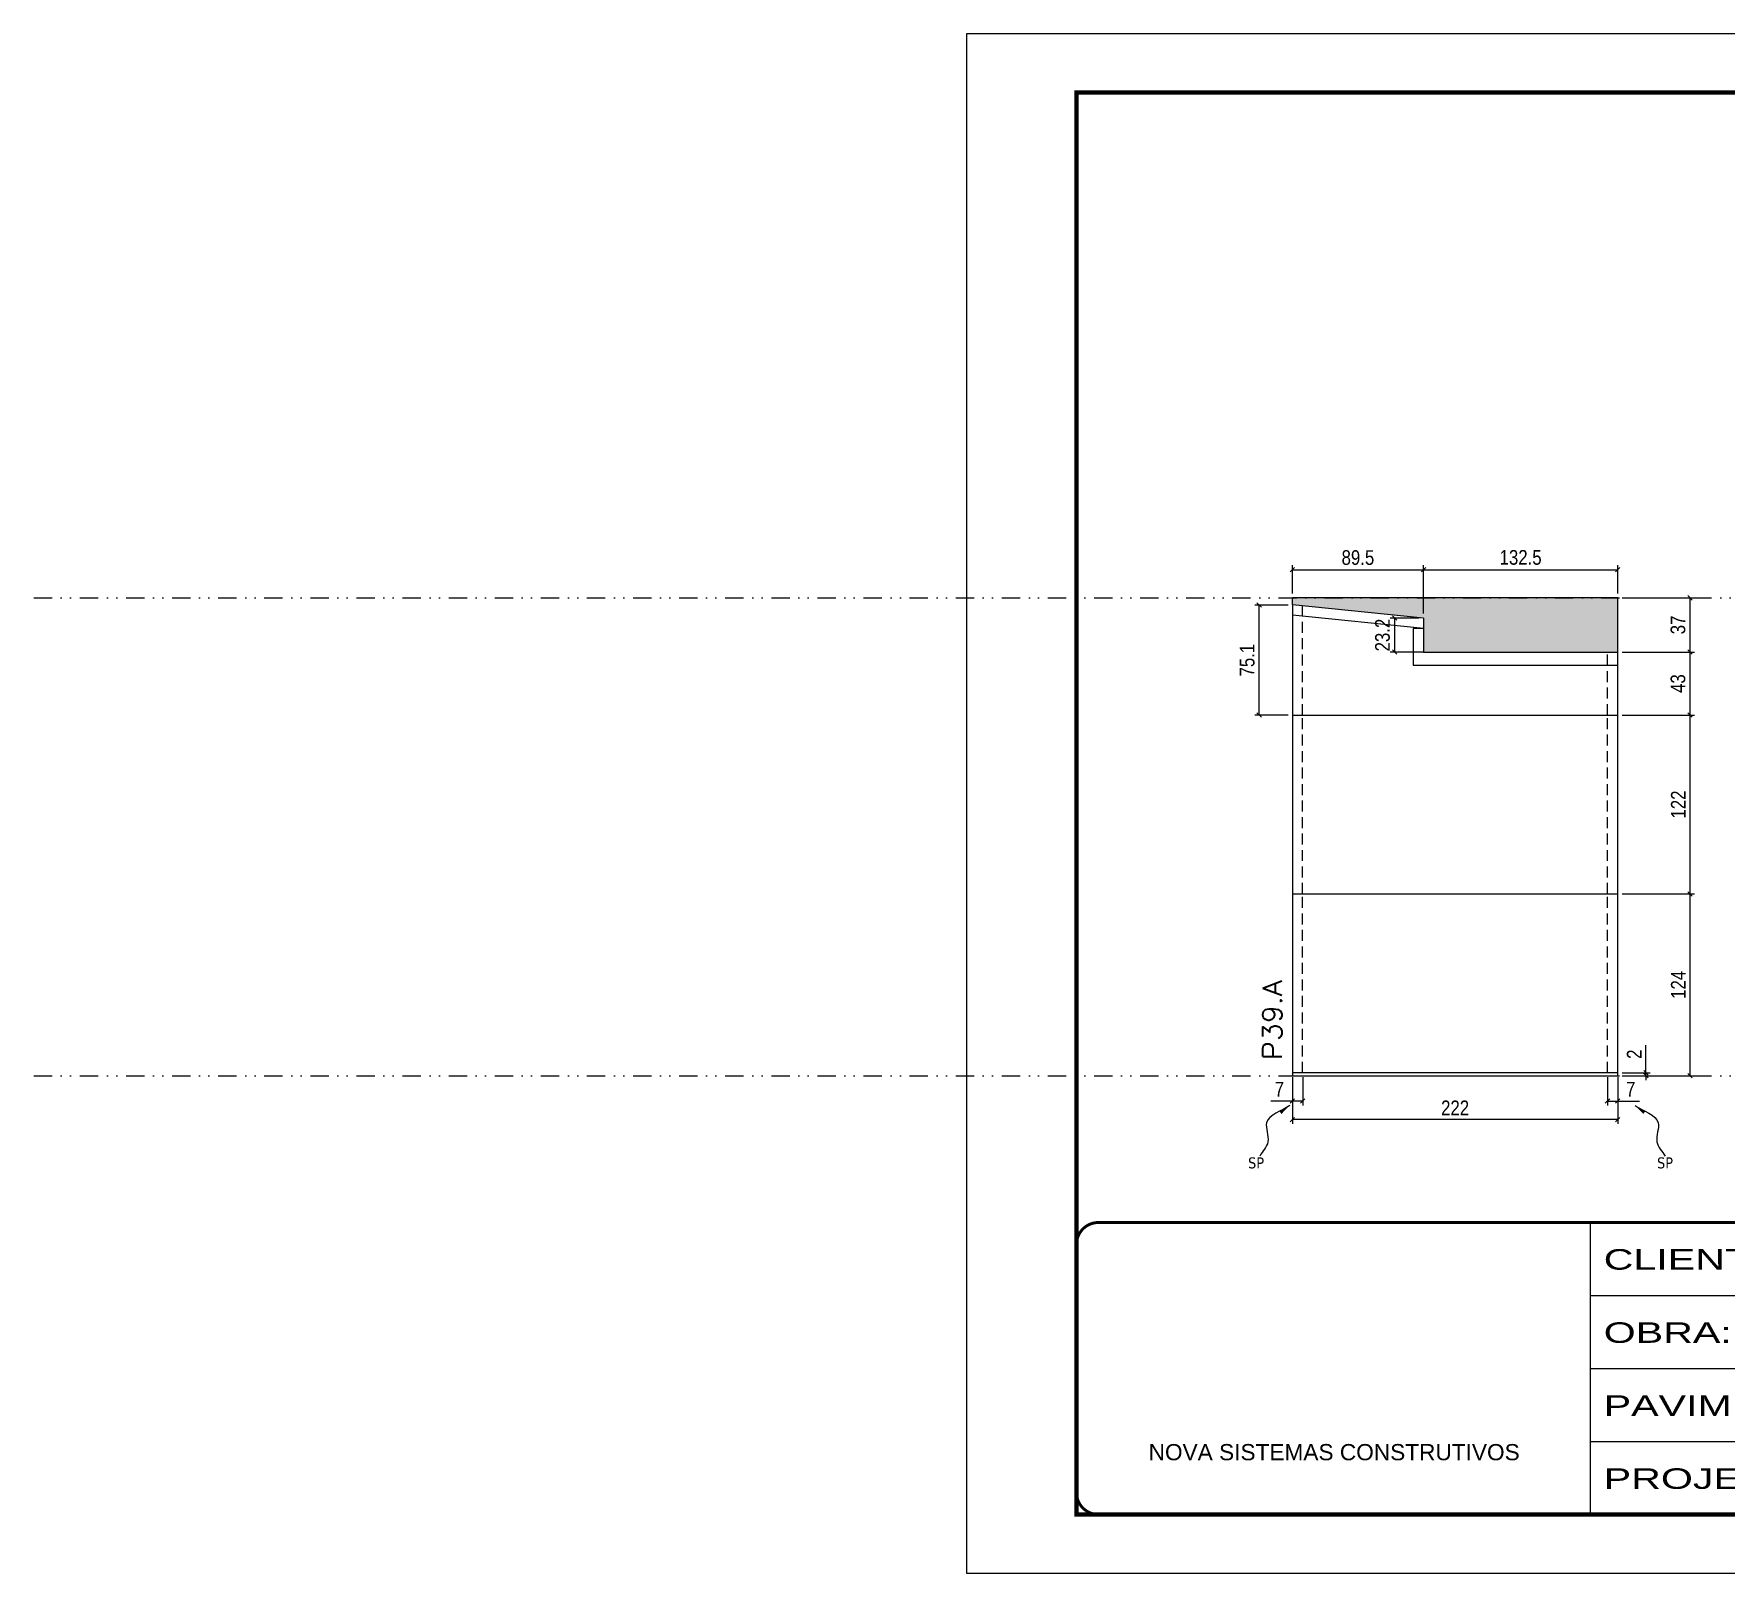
# Model space of a CAD drawing. Header units: millimetres. Extents: x 13777 to 27878, y -21631 to 6985.
# Drawn here: x 13777 to 14932, y -6700 to -5650 of the extents above; entities that cross this region are included whole.
import ezdxf

# ---------------------------------------------------------------- set-up
doc = ezdxf.new("R2010")
doc.units = ezdxf.units.MM
for name, pattern in [('CONTINUO', [0]), ('DASHED', [0.75, 0.5, -0.25]), ('DIVIDE2', [0.625, 0.25, -0.125, 0, -0.125, 0, -0.125]), ('HIDDEN', [0.375, 0.25, -0.125])]:
    doc.linetypes.add(name, pattern=pattern)
for name, color, linetype in [('COTA', 241, 'Continuous'), ('Nível', 160, 'Continuous'), ('Painéis', 200, 'Continuous'), ('SARR_2.2x7', 40, 'Continuous'), ('Sarrafo de Pressão', 42, 'HIDDEN'), ('texto', 7, 'Continuous')]:
    doc.layers.add(name, color=color, linetype=linetype)
for name, color, linetype, lineweight in [('Folhas', 255, 'Continuous', 9), ('SARRAFO DE PRESSAO', 251, 'DASHED', 9), ('Texto Seção', 7, 'Continuous', 15)]:
    doc.layers.add(name, color=color, linetype=linetype, lineweight=lineweight)
doc.styles.add('ARIAL', font='arial.ttf')
doc.styles.add('COTA TECNICA', font='techl___.ttf', dxfattribs={"height": 10})
doc.styles.add('COTA TECNICA-50', font='techl___.ttf', dxfattribs={"height": 10})
doc.styles.add('REGUA-120', font='ROMANS.shx', dxfattribs={"height": 15})
doc.styles.get("Standard").update_dxf_attribs({"font": 'arial.ttf'})
doc.styles.add('Tecnologia', font='')
doc.styles.get('Tecnologia').set_extended_font_data('Forgotten Futurist')
doc.dimstyles.new('COTA PAINEL-50', dxfattribs={"dimtxt": 10, "dimasz": 3, "dimexe": 3, "dimexo": 3, "dimgap": 3, "dimtad": 1, "dimdec": 1, "dimzin": 12, "dimdsep": 46, "dimtxsty": 'COTA TECNICA-50', "dimblk1": 'OBLIQUE', "dimblk2": 'OBLIQUE', "dimsah": 1, "dimcen": 0.9, "dimclrd": 4, "dimclre": 4, "dimclrt": 240, "dimadec": 1, "dimazin": 3, "dimtfac": 1, "dimtdec": 1, "dimtmove": 0, "dimatfit": 3, "dimfxl": 1, "dimtolj": 1, "dimtzin": 12, "dimarcsym": 0})
doc.dimstyles.new('PAINEL', dxfattribs={"dimtxt": 10, "dimasz": 3, "dimexe": 3, "dimexo": 3, "dimgap": 3, "dimtad": 1, "dimdec": 1, "dimzin": 12, "dimdsep": 46, "dimtxsty": 'COTA TECNICA', "dimblk1": 'OBLIQUE', "dimblk2": 'OBLIQUE', "dimsah": 1, "dimcen": 0.9, "dimclrd": 4, "dimclre": 4, "dimclrt": 240, "dimadec": 1, "dimazin": 3, "dimtfac": 1, "dimtdec": 1, "dimtmove": 0, "dimatfit": 3, "dimfxl": 1, "dimtolj": 1, "dimtzin": 12, "dimarcsym": 0})
doc.dimstyles.get("Standard").update_dxf_attribs({"dimtxt": 0.18, "dimasz": 0.18, "dimexe": 0.18, "dimexo": 0.0625, "dimgap": 0.09, "dimtad": 0, "dimtih": 1, "dimtoh": 1, "dimdec": 4, "dimzin": 0, "dimdsep": 46, "dimtxsty": 'Standard', "dimcen": 0.09, "dimadec": 0, "dimazin": 0, "dimtfac": 1, "dimtdec": 4, "dimtofl": 0, "dimtmove": 0, "dimatfit": 3, "dimfxl": 1, "dimtolj": 1, "dimtzin": 0, "dimarcsym": 0})

# ---------------------------------------------------------------- blocks, each defined once
blk = doc.blocks.new('9999999999')
at = {"color": 30, "linetype": 'CONTINUO'}
for p, q in [((98564.6, 34230.2), (98564.6, 34429.4)), ((98564.6, 34379.6), (99584, 34379.6)), ((98564.6, 34329.8), (99488, 34329.8)), ((99584, 34329.8), (99488, 34329.8)), ((99488, 34329.8), (99488, 34230.2)), ((98564.6, 34280), (99488, 34280))]:
    blk.add_line(p, q, dxfattribs=at)
at = {"color": 30, "linetype": 'CONTINUO', "const_width": 2}
blk.add_lwpolyline([(99584, 34230.2), (99584, 34414.4, 0.414214), (99569, 34429.4), (98229, 34429.4, 0.414214), (98214, 34414.4), (98214, 34245.2, 0.414214), (98229, 34230.2), (99584, 34230.2)], format="xyb", dxfattribs=at)
at = {"layer": 'Folhas'}
blk.add_lwpolyline([(98139, 34190.2), (99624, 34190.2), (99624, 35240.2), (98139, 35240.2)], close=True, dxfattribs=at)
at = {"layer": 'Folhas', "color": 30, "const_width": 3}
blk.add_lwpolyline([(98214, 34230.2), (99584, 34230.2), (99584, 35200.2), (98214, 35200.2)], close=True, dxfattribs=at)
at = {"color": 7, "linetype": 'Continuous', "ltscale": 5, "style": 'ARIAL'}
for s, height, p in [('SKR', 15.48, (98837.7, 34393.1)), ('LEAF LOEFGREN', 15.483, (98837.7, 34343.3)), ('4° SUBSOLO', 15.48, (98837.7, 34293.5)), ('NOVA SISTEMAS CONSTRUTIVOS', 11.059, (98263.2, 34267.2)), ('PILARES', 15.48, (98837.7, 34243.7))]:
    blk.add_text(s, height=height, dxfattribs=at).set_placement(p)
at = {"layer": 'Folhas', "color": 7, "style": 'Tecnologia', "width": 1.5}
for s, p in [('CLIENTE:', (98573.7, 34397.2)), ('OBRA:', (98573.7, 34347.3)), ('PAVIMENTO:', (98573.7, 34297.5)), ('PROJETO:', (98573.7, 34247.7))]:
    blk.add_text(s, height=14, dxfattribs=at).set_placement(p)
blk = doc.blocks.new('_Oblique')
at = {"color": 0, "linetype": 'ByBlock', "lineweight": -2}
blk.add_line((-0.5, -0.5), (0.5, 0.5), dxfattribs=at)
blk = doc.blocks.new('*D1097')
at = {"layer": 'COTA', "color": 4, "lineweight": -2, "transparency": 16777216}
for p, q in [((14635.8, -6361.3), (14635.8, -6393.2)), ((14857.8, -6361.3), (14857.8, -6393.2)), ((14857.8, -6390.2), (14635.8, -6390.2))]:
    blk.add_line(p, q, dxfattribs=at)
at = {"layer": 'Defpoints', "color": 0, "transparency": 16777216}
for p in [(14635.8, -6358.3), (14857.8, -6358.3), (14635.8, -6390.2)]:
    blk.add_point(p, dxfattribs=at)
at = {"layer": 'COTA', "color": 4, "lineweight": -2, "transparency": 16777216, "xscale": 3, "yscale": 3, "zscale": 3, "rotation": 180}
blk.add_blockref('_Oblique', (14635.8, -6390.2), dxfattribs=at)
at = {"layer": 'COTA', "color": 4, "lineweight": -2, "transparency": 16777216, "xscale": 3, "yscale": 3, "zscale": 3}
blk.add_blockref('_Oblique', (14857.8, -6390.2), dxfattribs=at)
at = {"layer": 'COTA', "color": 240, "transparency": 16777216, "insert": (14746.8, -6382.2), "char_height": 10, "attachment_point": 5, "style": 'COTA TECNICA'}
blk.add_mtext('\\A1;222', dxfattribs=at)
blk = doc.blocks.new('*D1098')
at = {"layer": 'COTA', "color": 4, "lineweight": -2, "transparency": 16777216}
for p, q in [((14850.8, -6361.3), (14850.8, -6380.6)), ((14857.8, -6363.3), (14857.8, -6380.6)), ((14850.8, -6377.6), (14857.8, -6377.6)), ((14857.8, -6377.6), (14872.5, -6377.6))]:
    blk.add_line(p, q, dxfattribs=at)
at = {"layer": 'Defpoints', "color": 0, "transparency": 16777216}
for p in [(14850.8, -6358.3), (14857.8, -6360.3), (14857.8, -6377.6)]:
    blk.add_point(p, dxfattribs=at)
at = {"layer": 'COTA', "color": 4, "lineweight": -2, "transparency": 16777216, "xscale": 3, "yscale": 3, "zscale": 3, "rotation": 180}
blk.add_blockref('_Oblique', (14850.8, -6377.6), dxfattribs=at)
at = {"layer": 'COTA', "color": 4, "lineweight": -2, "transparency": 16777216, "xscale": 3, "yscale": 3, "zscale": 3}
blk.add_blockref('_Oblique', (14857.8, -6377.6), dxfattribs=at)
at = {"layer": 'COTA', "color": 240, "transparency": 16777216, "insert": (14866.6, -6369.5), "char_height": 10, "attachment_point": 5, "style": 'COTA TECNICA-50'}
blk.add_mtext('\\A1;7', dxfattribs=at)
blk = doc.blocks.new('*D1099')
at = {"layer": 'COTA', "color": 4, "lineweight": -2, "transparency": 16777216}
for p, q in [((14642.8, -6361.3), (14642.8, -6380.6)), ((14635.8, -6363.3), (14635.8, -6380.6)), ((14635.8, -6377.6), (14621, -6377.6)), ((14642.8, -6377.6), (14635.8, -6377.6))]:
    blk.add_line(p, q, dxfattribs=at)
at = {"layer": 'Defpoints', "color": 0, "transparency": 16777216}
for p in [(14635.8, -6360.3), (14642.8, -6358.3), (14635.8, -6377.6)]:
    blk.add_point(p, dxfattribs=at)
at = {"layer": 'COTA', "color": 4, "lineweight": -2, "transparency": 16777216, "xscale": 3, "yscale": 3, "zscale": 3, "rotation": 180}
blk.add_blockref('_Oblique', (14635.8, -6377.6), dxfattribs=at)
at = {"layer": 'COTA', "color": 4, "lineweight": -2, "transparency": 16777216, "xscale": 3, "yscale": 3, "zscale": 3}
blk.add_blockref('_Oblique', (14642.8, -6377.6), dxfattribs=at)
at = {"layer": 'COTA', "color": 240, "transparency": 16777216, "insert": (14626.9, -6369.5), "char_height": 10, "attachment_point": 5, "style": 'COTA TECNICA-50'}
blk.add_mtext('\\A1;7', dxfattribs=at)
blk = doc.blocks.new('*D1100')
at = {"layer": 'COTA', "color": 4, "lineweight": -2, "transparency": 16777216}
for p, q in [((14877, -6358.3), (14877, -6339.5)), ((14860.8, -6358.3), (14880, -6358.3)), ((14860.8, -6360.3), (14880, -6360.3)), ((14877, -6360.3), (14877, -6358.3)), ((14877, -6360.3), (14877, -6363.3))]:
    blk.add_line(p, q, dxfattribs=at)
at = {"layer": 'Defpoints', "color": 0, "transparency": 16777216}
for p in [(14857.8, -6358.3), (14857.8, -6360.3), (14877, -6360.3)]:
    blk.add_point(p, dxfattribs=at)
at = {"layer": 'COTA', "color": 4, "lineweight": -2, "transparency": 16777216, "xscale": 3, "yscale": 3, "zscale": 3}
for p, rotation in [((14877, -6358.3), 270), ((14877, -6360.3), 90)]:
    blk.add_blockref('_Oblique', p, dxfattribs=dict(at, rotation=rotation))
at = {"layer": 'COTA', "color": 240, "transparency": 16777216, "insert": (14869, -6345.6), "char_height": 10, "attachment_point": 5, "rotation": 90, "style": 'COTA TECNICA-50'}
blk.add_mtext('\\A1;2', dxfattribs=at)
blk = doc.blocks.new('*D1101')
at = {"layer": 'COTA', "color": 4, "lineweight": -2, "transparency": 16777216}
for p, q in [((14860.8, -6114.3), (14910.1, -6114.3)), ((14907.1, -6236.3), (14907.1, -6114.3)), ((14860.8, -6236.3), (14910.1, -6236.3))]:
    blk.add_line(p, q, dxfattribs=at)
at = {"layer": 'Defpoints', "color": 0, "transparency": 16777216}
for p in [(14857.8, -6114.3), (14907.1, -6114.3), (14857.8, -6236.3)]:
    blk.add_point(p, dxfattribs=at)
at = {"layer": 'COTA', "color": 4, "lineweight": -2, "transparency": 16777216, "xscale": 3, "yscale": 3, "zscale": 3}
for p, rotation in [((14907.1, -6114.3), 90), ((14907.1, -6236.3), 270)]:
    blk.add_blockref('_Oblique', p, dxfattribs=dict(at, rotation=rotation))
at = {"layer": 'COTA', "color": 240, "transparency": 16777216, "insert": (14899.1, -6175.3), "char_height": 10, "attachment_point": 5, "rotation": 90, "style": 'COTA TECNICA-50'}
blk.add_mtext('\\A1;122', dxfattribs=at)
blk = doc.blocks.new('*D1102')
at = {"layer": 'COTA', "color": 4, "linetype": 'ByBlock', "lineweight": -2, "transparency": 16777216}
for p, q in [((14860.8, -6236.3), (14910.1, -6236.3)), ((14907.1, -6360.3), (14907.1, -6236.3)), ((14860.8, -6360.3), (14910.1, -6360.3))]:
    blk.add_line(p, q, dxfattribs=at)
at = {"layer": 'Defpoints', "color": 0, "linetype": 'ByBlock', "transparency": 16777216}
for p in [(14857.8, -6236.3), (14907.1, -6236.3), (14857.8, -6360.3)]:
    blk.add_point(p, dxfattribs=at)
at = {"layer": 'COTA', "color": 4, "linetype": 'ByBlock', "lineweight": -2, "transparency": 16777216, "xscale": 3, "yscale": 3, "zscale": 3}
for p, rotation in [((14907.1, -6236.3), 90), ((14907.1, -6360.3), 270)]:
    blk.add_blockref('_Oblique', p, dxfattribs=dict(at, rotation=rotation))
at = {"layer": 'COTA', "color": 240, "linetype": 'ByBlock', "transparency": 16777216, "insert": (14899.1, -6298.3), "char_height": 10, "attachment_point": 5, "rotation": 90, "style": 'COTA TECNICA'}
blk.add_mtext('\\A1;124', dxfattribs=at)
blk = doc.blocks.new('*D1103')
at = {"layer": 'COTA', "color": 4, "linetype": 'ByBlock', "lineweight": -2, "transparency": 16777216}
for p, q in [((14860.8, -6236.3), (14910.1, -6236.3)), ((14907.1, -6360.3), (14907.1, -6236.3)), ((14860.8, -6360.3), (14910.1, -6360.3))]:
    blk.add_line(p, q, dxfattribs=at)
at = {"layer": 'Defpoints', "color": 0, "linetype": 'ByBlock', "transparency": 16777216}
for p in [(14857.8, -6236.3), (14907.1, -6236.3), (14857.8, -6360.3)]:
    blk.add_point(p, dxfattribs=at)
at = {"layer": 'COTA', "color": 4, "linetype": 'ByBlock', "lineweight": -2, "transparency": 16777216, "xscale": 3, "yscale": 3, "zscale": 3}
for p, rotation in [((14907.1, -6236.3), 90), ((14907.1, -6360.3), 270)]:
    blk.add_blockref('_Oblique', p, dxfattribs=dict(at, rotation=rotation))
at = {"layer": 'COTA', "color": 240, "linetype": 'ByBlock', "transparency": 16777216, "insert": (14899.1, -6298.3), "char_height": 10, "attachment_point": 5, "rotation": 90, "style": 'COTA TECNICA'}
blk.add_mtext('\\A1;124', dxfattribs=at)
blk = doc.blocks.new('*D1104')
at = {"layer": 'COTA', "color": 4, "lineweight": -2, "transparency": 16777216}
for p, q in [((14632.8, -6039.2), (14610.1, -6039.2)), ((14613.1, -6114.3), (14613.1, -6039.2)), ((14632.8, -6114.3), (14610.1, -6114.3))]:
    blk.add_line(p, q, dxfattribs=at)
at = {"layer": 'Defpoints', "color": 0, "transparency": 16777216}
for p in [(14613.1, -6039.2), (14635.8, -6039.2), (14635.8, -6114.3)]:
    blk.add_point(p, dxfattribs=at)
at = {"layer": 'COTA', "color": 4, "lineweight": -2, "transparency": 16777216, "xscale": 3, "yscale": 3, "zscale": 3}
for p, rotation in [((14613.1, -6039.2), 90), ((14613.1, -6114.3), 270)]:
    blk.add_blockref('_Oblique', p, dxfattribs=dict(at, rotation=rotation))
at = {"layer": 'COTA', "color": 240, "transparency": 16777216, "insert": (14605, -6076.8), "char_height": 10, "attachment_point": 5, "rotation": 90, "style": 'COTA TECNICA'}
blk.add_mtext('\\A1;75.1', dxfattribs=at)
blk = doc.blocks.new('*D1105')
at = {"layer": 'COTA', "color": 4, "lineweight": -2, "transparency": 16777216}
for p, q in [((14860.8, -6071.3), (14910.1, -6071.3)), ((14907.1, -6114.3), (14907.1, -6071.3)), ((14860.8, -6114.3), (14910.1, -6114.3))]:
    blk.add_line(p, q, dxfattribs=at)
at = {"layer": 'Defpoints', "color": 0, "transparency": 16777216}
for p in [(14857.8, -6071.3), (14907.1, -6071.3), (14857.8, -6114.3)]:
    blk.add_point(p, dxfattribs=at)
at = {"layer": 'COTA', "color": 4, "lineweight": -2, "transparency": 16777216, "xscale": 3, "yscale": 3, "zscale": 3}
for p, rotation in [((14907.1, -6071.3), 90), ((14907.1, -6114.3), 270)]:
    blk.add_blockref('_Oblique', p, dxfattribs=dict(at, rotation=rotation))
at = {"layer": 'COTA', "color": 240, "transparency": 16777216, "insert": (14898.9, -6092.8), "char_height": 10, "attachment_point": 5, "rotation": 90, "style": 'COTA TECNICA'}
blk.add_mtext('\\A1;43', dxfattribs=at)
blk = doc.blocks.new('*D1106')
at = {"layer": 'COTA', "color": 4, "lineweight": -2, "transparency": 16777216}
for p, q in [((14860.8, -6034.3), (14910.1, -6034.3)), ((14907.1, -6071.3), (14907.1, -6034.3)), ((14860.8, -6071.3), (14910.1, -6071.3))]:
    blk.add_line(p, q, dxfattribs=at)
at = {"layer": 'Defpoints', "color": 0, "transparency": 16777216}
for p in [(14857.8, -6034.3), (14907.1, -6034.3), (14857.8, -6071.3)]:
    blk.add_point(p, dxfattribs=at)
at = {"layer": 'COTA', "color": 4, "lineweight": -2, "transparency": 16777216, "xscale": 3, "yscale": 3, "zscale": 3}
for p, rotation in [((14907.1, -6034.3), 90), ((14907.1, -6071.3), 270)]:
    blk.add_blockref('_Oblique', p, dxfattribs=dict(at, rotation=rotation))
at = {"layer": 'COTA', "color": 240, "transparency": 16777216, "insert": (14898.9, -6052.8), "char_height": 10, "attachment_point": 5, "rotation": 90, "style": 'COTA TECNICA'}
blk.add_mtext('\\A1;37', dxfattribs=at)
blk = doc.blocks.new('*D1107')
at = {"layer": 'COTA', "color": 4, "lineweight": -2, "transparency": 16777216}
for p, q in [((14635.8, -6031.3), (14635.8, -6012.1)), ((14635.8, -6015.1), (14725.3, -6015.1)), ((14725.3, -6045.1), (14725.3, -6012.1))]:
    blk.add_line(p, q, dxfattribs=at)
at = {"layer": 'Defpoints', "color": 0, "transparency": 16777216}
for p in [(14725.3, -6015.1), (14635.8, -6034.3), (14725.3, -6048.1)]:
    blk.add_point(p, dxfattribs=at)
at = {"layer": 'COTA', "color": 4, "lineweight": -2, "transparency": 16777216, "xscale": 3, "yscale": 3, "zscale": 3, "rotation": 180}
blk.add_blockref('_Oblique', (14635.8, -6015.1), dxfattribs=at)
at = {"layer": 'COTA', "color": 4, "lineweight": -2, "transparency": 16777216, "xscale": 3, "yscale": 3, "zscale": 3}
blk.add_blockref('_Oblique', (14725.3, -6015.1), dxfattribs=at)
at = {"layer": 'COTA', "color": 240, "transparency": 16777216, "insert": (14680.5, -6006.9), "char_height": 10, "attachment_point": 5, "style": 'COTA TECNICA'}
blk.add_mtext('\\A1;89.5', dxfattribs=at)
blk = doc.blocks.new('*D1108')
at = {"layer": 'COTA', "color": 4, "lineweight": -2, "transparency": 16777216}
for p, q in [((14722.3, -6048.1), (14702.6, -6048.1)), ((14705.6, -6071.3), (14705.6, -6048.1)), ((14722.3, -6071.3), (14702.6, -6071.3))]:
    blk.add_line(p, q, dxfattribs=at)
at = {"layer": 'Defpoints', "color": 0, "transparency": 16777216}
for p in [(14705.6, -6048.1), (14725.3, -6048.1), (14725.3, -6071.3)]:
    blk.add_point(p, dxfattribs=at)
at = {"layer": 'COTA', "color": 4, "lineweight": -2, "transparency": 16777216, "xscale": 3, "yscale": 3, "zscale": 3}
for p, rotation in [((14705.6, -6048.1), 90), ((14705.6, -6071.3), 270)]:
    blk.add_blockref('_Oblique', p, dxfattribs=dict(at, rotation=rotation))
at = {"layer": 'COTA', "color": 240, "transparency": 16777216, "insert": (14697.3, -6059.7), "char_height": 10, "attachment_point": 5, "rotation": 90, "style": 'COTA TECNICA'}
blk.add_mtext('\\A1;23.2', dxfattribs=at)
blk = doc.blocks.new('*D2146')
at = {"layer": 'COTA', "color": 4, "lineweight": -2, "transparency": 16777216}
for p, q in [((14725.3, -6045.1), (14725.3, -6012.1)), ((14725.3, -6015.1), (14857.8, -6015.1)), ((14857.8, -6031.3), (14857.8, -6012.1))]:
    blk.add_line(p, q, dxfattribs=at)
at = {"layer": 'Defpoints', "color": 0, "transparency": 16777216}
for p in [(14857.8, -6015.1), (14857.8, -6034.3), (14725.3, -6048.1)]:
    blk.add_point(p, dxfattribs=at)
at = {"layer": 'COTA', "color": 4, "lineweight": -2, "transparency": 16777216, "xscale": 3, "yscale": 3, "zscale": 3, "rotation": 180}
blk.add_blockref('_Oblique', (14725.3, -6015.1), dxfattribs=at)
at = {"layer": 'COTA', "color": 4, "lineweight": -2, "transparency": 16777216, "xscale": 3, "yscale": 3, "zscale": 3}
blk.add_blockref('_Oblique', (14857.8, -6015.1), dxfattribs=at)
at = {"layer": 'COTA', "color": 240, "transparency": 16777216, "insert": (14791.5, -6006.8), "char_height": 10, "attachment_point": 5, "style": 'COTA TECNICA'}
blk.add_mtext('\\A1;132.5', dxfattribs=at)

msp = doc.modelspace()

# ---------------------------------------------------------------- hatches: boundary and pattern name
at = {"layer": 'COTA'}
h = msp.add_hatch(dxfattribs=at)
h.set_pattern_fill('AR-CONC', color=256, scale=0.03)
h.paths.add_polyline_path([(14857.78, -6071.32), (14857.78, -6034.32), (14635.78, -6034.32), (14635.78, -6039.19), (14725.28, -6048.14), (14725.28, -6071.32), (14763.28, -6071.32)])

# ---------------------------------------------------------------- linework, layer by layer
for p, q in [((14857.78, -6034.32), (14635.78, -6034.32)), ((14635.78, -6039.19), (14635.78, -6034.32)), ((14857.78, -6071.32), (14857.78, -6034.32)), ((14725.28, -6055.17), (14718.28, -6055.17)), ((14725.28, -6071.32), (14718.28, -6071.32)), ((14718.28, -6071.32), (14718.28, -6080.32))]:
    msp.add_line(p, q, dxfattribs=at)
at = {"layer": 'Nível', "color": 4, "linetype": 'DIVIDE2', "ltscale": 50}
for p, q in [((13777.11, -6034.32), (15898.47, -6034.32)), ((13777.11, -6360.32), (21531.15, -6360.32))]:
    msp.add_line(p, q, dxfattribs=at)
at = {"layer": 'Painéis'}
for p, q in [((14635.78, -6039.19), (14635.78, -6358.32)), ((14725.28, -6048.14), (14635.78, -6039.19)), ((14725.28, -6048.14), (14725.28, -6071.32)), ((14725.28, -6071.32), (14857.78, -6071.32)), ((14763.28, -6071.32), (14763.28, -6071.32)), ((14857.78, -6358.32), (14857.78, -6071.32)), ((14635.78, -6114.32), (14857.78, -6114.32)), ((14635.78, -6236.32), (14857.78, -6236.32))]:
    msp.add_line(p, q, dxfattribs=at)
msp.add_lwpolyline([(14857.78, -6358.32), (14635.78, -6358.32), (14635.78, -6360.32), (14857.78, -6360.32)], close=True, dxfattribs=at)
at = {"layer": 'SARR_2.2x7'}
for p, q in [((14725.28, -6055.17), (14635.78, -6046.22)), ((14718.28, -6055.17), (14718.28, -6071.32)), ((14718.28, -6080.32), (14857.78, -6080.32))]:
    msp.add_line(p, q, dxfattribs=at)
at = {"layer": 'Sarrafo de Pressão', "ltscale": 30}
for p, q in [((14642.78, -6114.32), (14642.78, -6039.89)), ((14850.78, -6114.32), (14850.78, -6071.32)), ((14642.78, -6236.32), (14642.78, -6114.32)), ((14850.78, -6236.32), (14850.78, -6114.32)), ((14642.78, -6358.32), (14642.78, -6236.32)), ((14850.78, -6358.32), (14850.78, -6236.32))]:
    msp.add_line(p, q, dxfattribs=at)

# ---------------------------------------------------------------- block references
at = {"layer": 'SARRAFO DE PRESSAO', "color": 6, "linetype": 'ByBlock'}
msp.add_blockref('9999999999', (-83725.51, -40889.8), dxfattribs=at)

# ---------------------------------------------------------------- texts
at = {"layer": 'texto', "color": 0, "char_height": 7.5, "attachment_point": 5}
for insert in [(14611, -6419.81), (14890.03, -6419.81)]:
    msp.add_mtext('{\\fTahoma|b0|i0|c0|p34;\\C4;SP}', dxfattribs=dict(at, insert=insert))
at = {"layer": 'Texto Seção', "style": 'REGUA-120', "width": 1.1}
msp.add_text('P39.A', height=13, rotation=90, dxfattribs=at).set_placement((14628.53, -6349.55))

# ---------------------------------------------------------------- dimensions: what is measured, and where the dimension line sits
at = {"layer": 'COTA'}
for base, p1, p2, dimstyle, picture, middle in [((14725.28, -6015.05), (14635.78, -6034.32), (14725.28, -6048.14), 'PAINEL', '*D1107', (14680.53, -6006.91)), ((14857.78, -6015.05), (14725.28, -6048.14), (14857.78, -6034.32), 'PAINEL', '*D2146', (14791.53, -6006.83)), ((14857.78, -6377.56), (14850.78, -6358.32), (14857.78, -6360.32), 'COTA PAINEL-50', '*D1098', (14866.64, -6369.48))]:
    dim = msp.add_linear_dim(base=base, p1=p1, p2=p2, dimstyle=dimstyle, dxfattribs=at)
    dim.commit()
    dim.dimension.update_dxf_attribs({"geometry": picture, "text_midpoint": middle})
for base, p1, p2, angle, dimstyle, picture, middle in [((14613.08, -6039.19), (14635.78, -6114.32), (14635.78, -6039.19), 90, 'PAINEL', '*D1104', (14604.97, -6076.75)), ((14907.15, -6071.32), (14857.78, -6114.32), (14857.78, -6071.32), 90, 'PAINEL', '*D1105', (14898.93, -6092.82)), ((14907.15, -6114.32), (14857.78, -6236.32), (14857.78, -6114.32), 90, 'COTA PAINEL-50', '*D1101', (14899.09, -6175.32)), ((14635.78, -6377.56), (14642.78, -6358.32), (14635.78, -6360.32), 180, 'COTA PAINEL-50', '*D1099', (14626.91, -6369.48))]:
    dim = msp.add_linear_dim(base=base, p1=p1, p2=p2, angle=angle, dimstyle=dimstyle, dxfattribs=at)
    dim.commit()
    dim.dimension.update_dxf_attribs({"geometry": picture, "text_midpoint": middle})
for base, p1, p2, angle, override, picture, middle in [((14907.15, -6034.32), (14857.78, -6071.32), (14857.78, -6034.32), 90, {"dimtmove": 1}, '*D1106', (14898.93, -6052.82)), ((14635.78, -6390.21), (14857.78, -6358.32), (14635.78, -6358.32), 180, {"dimarcsym": 2}, '*D1097', (14746.78, -6382.21))]:
    dim = msp.add_linear_dim(base=base, p1=p1, p2=p2, angle=angle, dimstyle='PAINEL', override=override, dxfattribs=at)
    dim.commit()
    dim.dimension.update_dxf_attribs({"geometry": picture, "text_midpoint": middle})
for base, p1, p2, dimstyle, picture, middle in [((14705.55, -6048.14), (14725.28, -6071.32), (14725.28, -6048.14), 'PAINEL', '*D1108', (14705.55, -6059.73)), ((14877.04, -6360.32), (14857.78, -6358.32), (14857.78, -6360.32), 'COTA PAINEL-50', '*D1100', (14877.04, -6345.57))]:
    dim = msp.add_linear_dim(base=base, p1=p1, p2=p2, angle=90, dimstyle=dimstyle, dxfattribs=at)
    dim.commit()
    dim.dimension.update_dxf_attribs({"geometry": picture, "text_midpoint": middle, "dimtype": 160})
at = {"layer": 'COTA', "linetype": 'ByBlock'}
for picture in ['*D1102', '*D1103']:
    dim = msp.add_aligned_dim(p1=(14857.78, -6360.32), p2=(14857.78, -6236.32), distance=-49.37, dimstyle='PAINEL', dxfattribs=at)
    dim.commit()
    dim.dimension.update_dxf_attribs({"geometry": picture, "text_midpoint": (14899.07, -6298.32)})

# ---------------------------------------------------------------- leaders
at = {"layer": 'COTA', "path_type": 1}
for points in [[(14633.95, -6380.5), (14618.16, -6392.33), (14619.09, -6405.34), (14613.54, -6415.12)], [(14869.61, -6380.5), (14885.39, -6392.33), (14884.47, -6405.34), (14890.02, -6415.12)]]:
    msp.add_leader(points, dimstyle='Standard', override={"dimasz": 8}, dxfattribs=at)

doc.saveas('drawing.dxf')
